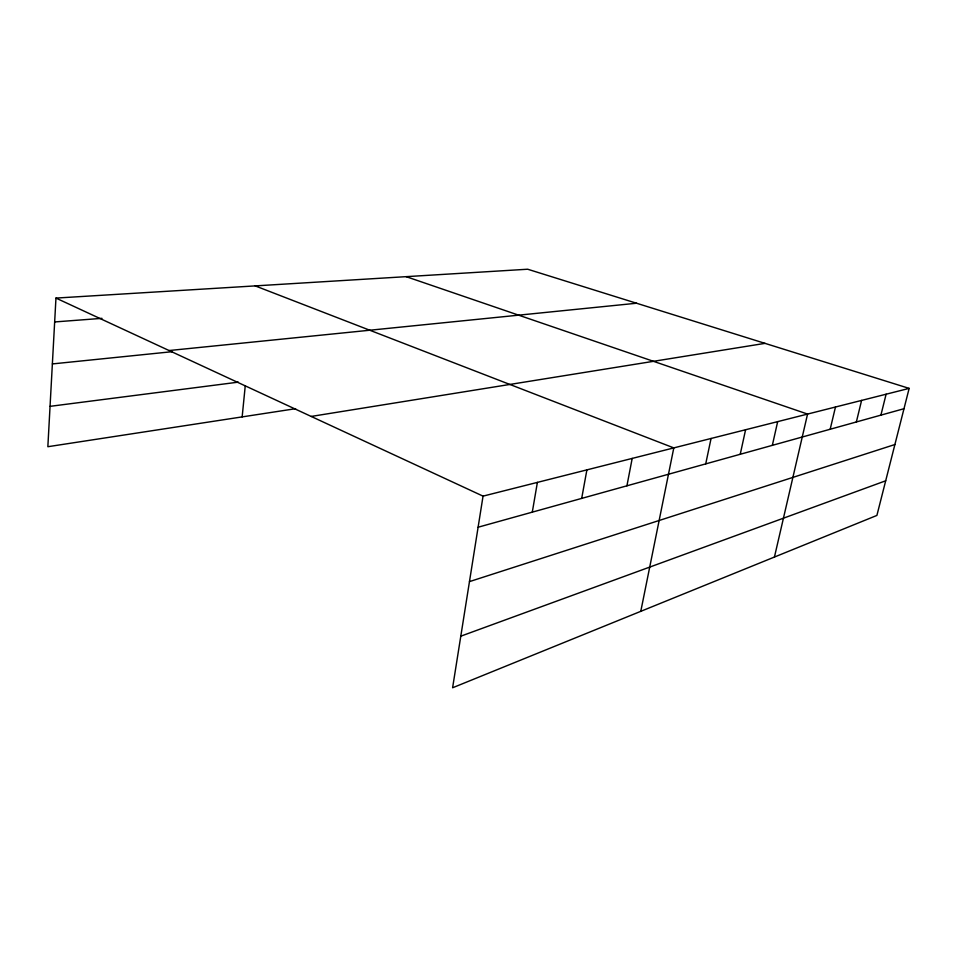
<?xml version="1.0" encoding="UTF-8"?>
<svg xmlns="http://www.w3.org/2000/svg" width="957" height="957" viewBox="0 0 957 957"><rect width="100%" height="100%" fill="white"/><g stroke="black" fill="none" stroke-linecap="round" stroke-linejoin="round"><path stroke-width="1.44" d="M909.15 388.386L483.046 496.133L452.601 687.772L876.899 515.428L909.15 388.386L527.678 269.228L55.961 298.082L47.85 446.716L295.569 408.699M242.157 416.893L245.267 385.659M532.295 512.151L537.391 482.388M581.689 498.406L586.892 469.875M626.919 485.821L632.194 458.415M640.783 611.332L673.8 447.9L255.196 285.892M705.716 463.882L711.063 438.473M740.24 454.276L745.587 429.741M772.335 445.352L777.67 421.63M774.44 557.046L807.564 414.07L406.163 276.657M830.186 429.25L835.473 407.012M856.359 421.965L861.599 400.409M880.907 415.135L886.11 394.212M460.807 636.178L885.692 480.797M469.468 581.617L894.903 444.527M478.105 527.223L903.994 408.711M311.204 416.439L765.002 343.36M50.051 406.342L238.329 382.142M52.372 363.923L172.212 351.686M169.09 350.537L636.561 303.237M54.657 321.947L101.968 318.346M55.961 298.082L483.046 496.133"/></g></svg>
